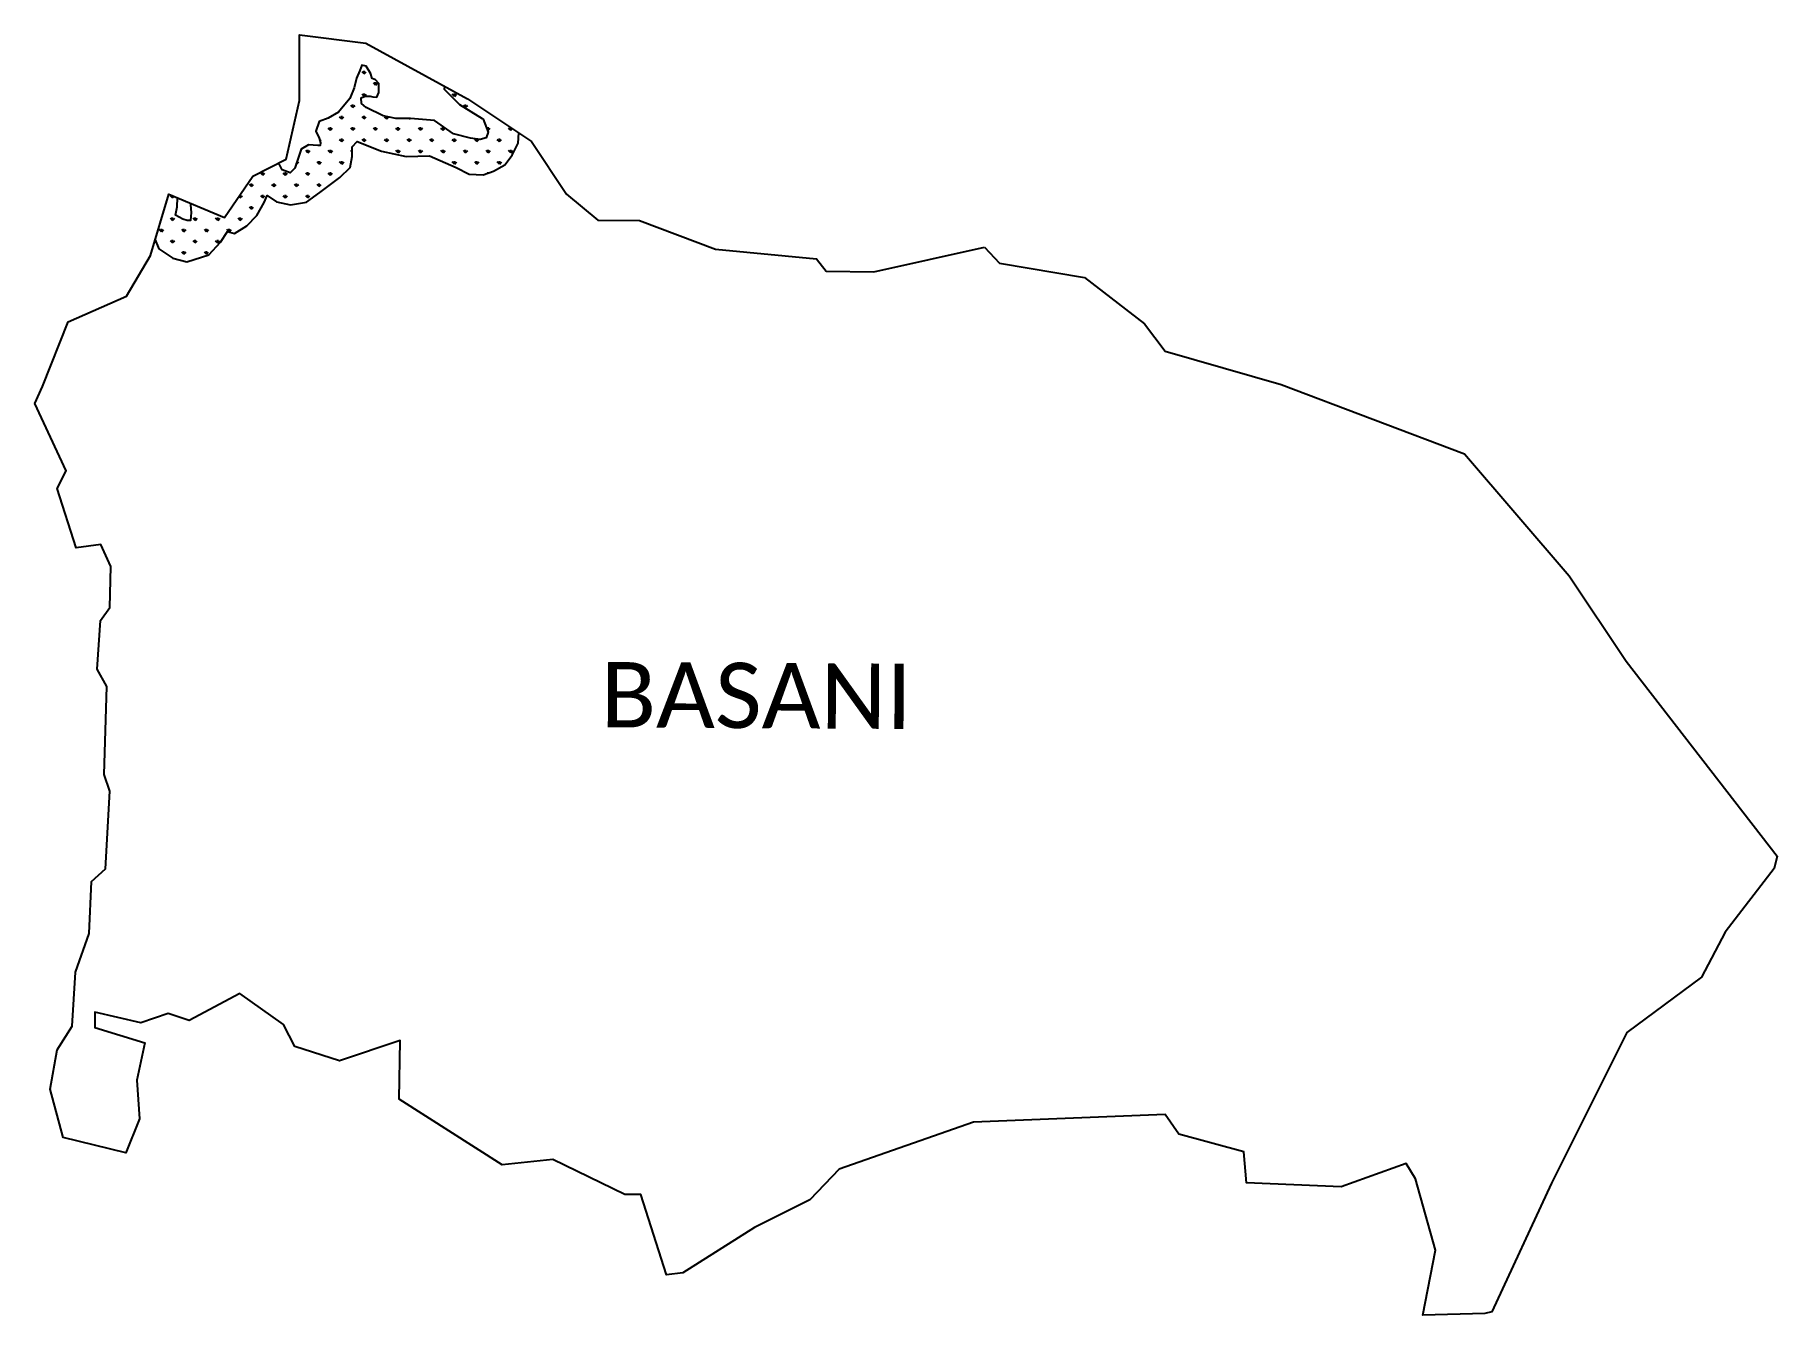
# Model space of a CAD drawing. Header units: metres. Extents: x 318166 to 320944, y 1886175 to 1888215.
import ezdxf

# ---------------------------------------------------------------- set-up
doc = ezdxf.new("R2010")
doc.units = ezdxf.units.M
for name, color, linetype in [('MANGROOVE BUFFER ZONE', 120, 'Continuous'), ('village', 3, 'Continuous'), ('VILLAGE NAME', 250, 'Continuous')]:
    doc.layers.add(name, color=color, linetype=linetype)
doc.styles.get("Standard").update_dxf_attribs({"font": 'simplex.shx'})

msp = doc.modelspace()

# ---------------------------------------------------------------- hatches: boundary and pattern name
at = {"layer": 'MANGROOVE BUFFER ZONE'}
h = msp.add_hatch(dxfattribs=at)
h.set_pattern_fill('GRASS', color=256)
h.paths.add_polyline_path([(318803.2, 1888078.4), (318764.9, 1888081.8), (318741.8, 1888081.6), (318721.5, 1888086.1), (318694.3, 1888099.3), (318687, 1888105.3), (318686.6, 1888114.3), (318692.8, 1888117.2), (318701, 1888116.9), (318705.3, 1888116.2), (318711.5, 1888115.4), (318714.7, 1888122.9), (318714.6, 1888137.2), (318709.4, 1888143), (318704, 1888145.5), (318701.5, 1888154), (318697.7, 1888159.9), (318694.6, 1888164.8), (318687.7, 1888166.6), (318684.3, 1888158.1), (318679.1, 1888145.6), (318675.3, 1888130.5), (318668.3, 1888113.2), (318650.4, 1888091.7), (318634, 1888082), (318619.5, 1888077), (318614.3, 1888061.6), (318619.6, 1888050.2), (318621.5, 1888042.9), (318621.3, 1888038.5), (318617.6, 1888038.4), (318602.5, 1888039.5), (318591.1, 1888032.8), (318581, 1888002.7), (318573.2, 1887995.3), (318560.3, 1887999.6), (318556.9, 1888007.4), (318554.1, 1888010.1), (318513.8, 1887989.7), (318468.4, 1887923.9), (318417.3, 1887945.3), (318414.5, 1887944.1), (318415.7, 1887931.9), (318414.5, 1887919.3), (318408.9, 1887919), (318402.2, 1887921.2), (318390.6, 1887927.7), (318393, 1887940.7), (318393.6, 1887955.3), (318380, 1887961), (318358.2, 1887888.4), (318364, 1887874.2), (318386.3, 1887859.1), (318408.5, 1887853.2), (318443.9, 1887864.6), (318462.4, 1887884.8), (318473.3, 1887901.5), (318484.8, 1887898.4), (318504.4, 1887910.5), (318520.1, 1887926.9), (318531.7, 1887947.7), (318536.6, 1887959.1), (318551.6, 1887948.8), (318573.7, 1887944.2), (318599.2, 1887948.4), (318620.4, 1887963.5), (318652.4, 1887987.8), (318668.7, 1888003.3), (318672.4, 1888020.9), (318672, 1888036.5), (318680.2, 1888045.1), (318718.9, 1888029.5), (318758.1, 1888021), (318795.2, 1888022), (318838, 1888003.4), (318858.9, 1887992.7), (318881.1, 1887991.6), (318897.6, 1887997.8), (318915.7, 1888007.8), (318927.2, 1888023.3), (318936.7, 1888042.4), (318937.6, 1888058.5), (318855.9, 1888112.9), (318819.1, 1888133), (318818.9, 1888128.2), (318843.2, 1888103.8), (318880.7, 1888081.1), (318888.7, 1888060), (318885.7, 1888050.9), (318876.2, 1888047.9), (318860.6, 1888050.3), (318833.5, 1888057)])

# ---------------------------------------------------------------- linework, layer by layer
at = {"color": 3, "flags": 128}
for points in [[(319703.8, 1887851.3), (319839.3, 1887828.1)], [(320152.8, 1887658.1), (320445.4, 1887547.3)]]:
    msp.add_lwpolyline(points, dxfattribs=at)
at = {"layer": 'MANGROOVE BUFFER ZONE', "flags": 128}
for points in [[(318819.1, 1888133), (318818.9, 1888128.2), (318843.2, 1888103.8), (318879.6, 1888081.8), (318880.9, 1888080.7), (318888.7, 1888060), (318885.7, 1888050.9), (318876.2, 1888047.9), (318860.6, 1888050.3), (318833.5, 1888057), (318803.2, 1888078.4), (318764.9, 1888081.8), (318741.8, 1888081.6), (318721.5, 1888086.1), (318694.3, 1888099.3), (318687, 1888105.3), (318686.6, 1888114.3), (318692.8, 1888117.2), (318701, 1888116.9), (318705.3, 1888116.2), (318711.5, 1888115.4), (318714.7, 1888122.9), (318714.6, 1888137.2), (318709.4, 1888143), (318704, 1888145.5), (318701.5, 1888154), (318697.7, 1888159.9), (318694.6, 1888164.8), (318687.7, 1888166.6), (318684.3, 1888158.1), (318679.1, 1888145.6), (318675.3, 1888130.5), (318668.3, 1888113.2), (318650.4, 1888091.7), (318634, 1888082), (318619.5, 1888077), (318614.3, 1888061.6), (318619.6, 1888050.2), (318621.5, 1888042.9), (318621.3, 1888038.5), (318617.6, 1888038.4), (318602.5, 1888039.5), (318591.1, 1888032.8), (318581, 1888002.7), (318573.2, 1887995.3), (318560.3, 1887999.6), (318556.9, 1888007.4), (318554.1, 1888010.1)], [(318358.2, 1887888.4), (318364, 1887874.2), (318386.3, 1887859.1), (318408.5, 1887853.2), (318443.9, 1887864.6), (318462.4, 1887884.8), (318473.3, 1887901.5), (318484.8, 1887898.4), (318504.4, 1887910.5), (318520.1, 1887926.9), (318531.7, 1887947.7), (318536.6, 1887959.1), (318551.6, 1887948.8), (318573.7, 1887944.2), (318599.2, 1887948.4), (318620.4, 1887963.5), (318652.4, 1887987.8), (318668.7, 1888003.3), (318672.4, 1888020.9), (318672, 1888036.5), (318680.2, 1888045.1), (318718.9, 1888029.5), (318758.1, 1888021), (318795.2, 1888022), (318838, 1888003.4), (318858.9, 1887992.7), (318881.1, 1887991.6), (318897.6, 1887997.8), (318915.7, 1888007.8), (318927.2, 1888023.3), (318936.7, 1888042.4), (318937.6, 1888058.5)], [(318417.3, 1887945.3), (318414.5, 1887944.1), (318415.7, 1887931.9), (318414.5, 1887919.3), (318408.9, 1887919), (318402.2, 1887921.2), (318390.6, 1887927.7), (318393, 1887940.7), (318393.6, 1887955.3)]]:
    msp.add_lwpolyline(points, dxfattribs=at)
at = {"layer": 'village', "color": 3}
for points in [[(320445.4, 1887547.3, 0), (320611.9, 1887353.2, 0), (320703, 1887217.2, 0), (320943.5, 1886906.7, 0), (320938.6, 1886886.7, 0), (320860.6, 1886785.5, 0), (320823.2, 1886713.9, 0), (320703.7, 1886625.5, 0), (320583.9, 1886385.4, 0), (320488.8, 1886180.9, 0), (320477.6, 1886178.1, 0), (320379, 1886175.5, 0), (320399.2, 1886279, 0), (320367.3, 1886392.5, 0), (320352.2, 1886417, 0), (320248.4, 1886379.8, 0), (320097.7, 1886386.4, 0), (320093.6, 1886435.8, 0), (319989.6, 1886463.6, 0), (319968.2, 1886495.2, 0), (319662.7, 1886482.9, 0), (319448.5, 1886408, 0), (319401.5, 1886359, 0), (319313.2, 1886315.3, 0), (319199.1, 1886242.6, 0), (319173.4, 1886239.7, 0), (319132.5, 1886367.7, 0), (319106.7, 1886367.7, 0), (318991.8, 1886423.6, 0), (318911.3, 1886414.7, 0), (318747.1, 1886519.6, 0), (318748.5, 1886613, 0), (318651.8, 1886580.7, 0), (318580.6, 1886603.1, 0), (318562.5, 1886638.4, 0), (318493.1, 1886687.9, 0), (318412.1, 1886645, 0), (318378.8, 1886655.7, 0), (318335.4, 1886641.2, 0), (318262, 1886657.8, 0), (318262.1, 1886633.8, 0), (318341.7, 1886609, 0), (318329, 1886549.6, 0), (318333.2, 1886488.4, 0), (318311.6, 1886433.8, 0), (318211.6, 1886458.6, 0), (318190.6, 1886535.2, 0), (318202, 1886597.8, 0), (318225.6, 1886635.7, 0), (318231, 1886721.8, 0), (318252.8, 1886783.4, 0), (318256.8, 1886866.2, 0), (318279.2, 1886886.3, 0), (318285.9, 1887010.1, 0), (318276.7, 1887036.5, 0), (318281.3, 1887176.9, 0), (318265.8, 1887204.2, 0), (318270.8, 1887281.7, 0), (318286, 1887302.4, 0), (318287.4, 1887368.2, 0), (318271.4, 1887402.9, 0), (318232.3, 1887397.6, 0), (318201.9, 1887492.3, 0), (318216.3, 1887520.4, 0), (318166.3, 1887627.7, 0), (318178.6, 1887654.7, 0), (318219.4, 1887757.6, 0), (318312.2, 1887798.4, 0), (318350.6, 1887863.5, 0), (318380, 1887961, 0), (318468.4, 1887923.9, 0), (318513.8, 1887989.7, 0), (318566.9, 1888016.7, 0), (318588.3, 1888110.5, 0), (318588, 1888214.8, 0), (318693.9, 1888201.6, 0), (318855.9, 1888112.9, 0), (318957.9, 1888044.9, 0), (319013.7, 1887961.2, 0), (319063.6, 1887919.7, 0), (319130, 1887919, 0), (319251.1, 1887873.3, 0), (319412.5, 1887857.9, 0), (319427.8, 1887838.4, 0), (319503.6, 1887837.4, 0), (319680.1, 1887876.5, 0), (319680.1, 1887876.5, 0)], [(319680.1, 1887876.5, 0), (319703.8, 1887851.3, 0)], [(319839.3, 1887828.1, 0), (319934.9, 1887754.6, 0), (319968.2, 1887711.1, 0), (320152.8, 1887658.1, 0)]]:
    msp.add_polyline3d(points, dxfattribs=at)

# ---------------------------------------------------------------- texts
at = {"layer": 'VILLAGE NAME', "insert": (319068.8, 1887215.9), "char_height": 104.042, "attachment_point": 1, "rotation": 359.6762}
msp.add_mtext_dynamic_manual_height_columns('{\\fCalibri|b0|i0|c0|p34;BASANI}', width=810.513, gutter_width=520.2, heights=[0], dxfattribs=at)

doc.saveas('drawing.dxf')
